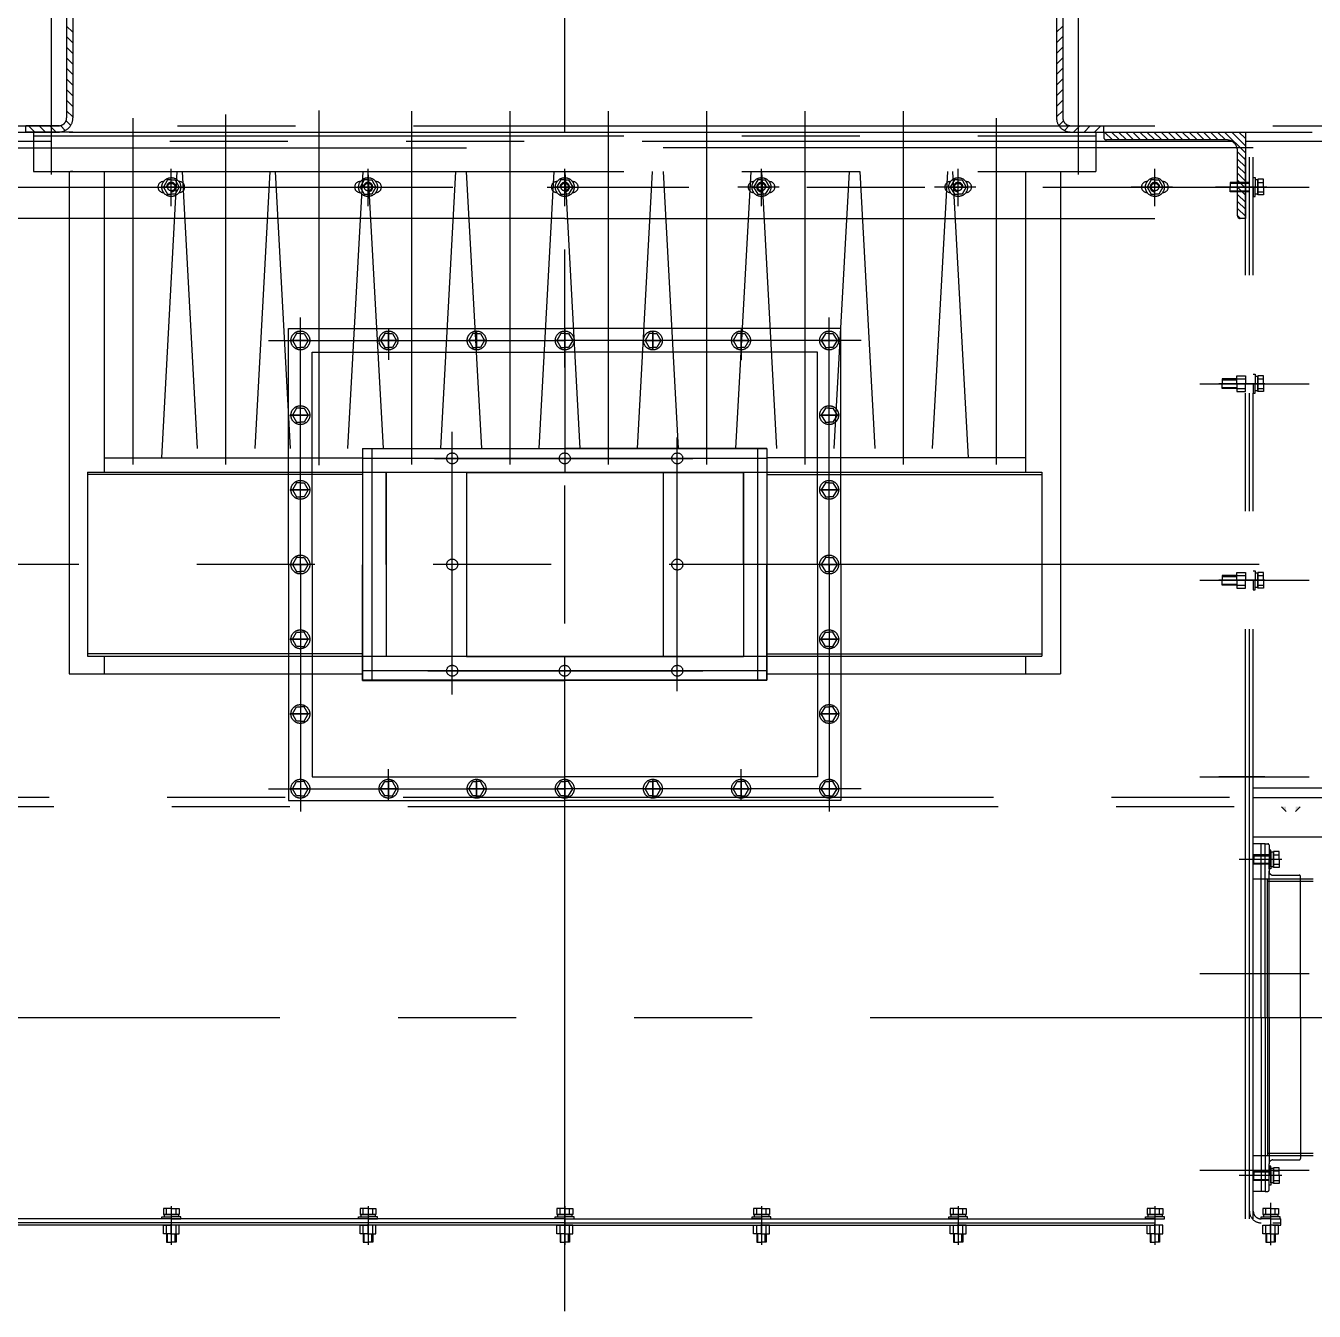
# Model space of a CAD drawing. Header units: millimetres. Extents: x 0 to 25200, y -693 to 17820.
# Drawn here: x 4016 to 5654, y 11892 to 13526 of the extents above; entities that cross this region are included whole.
import ezdxf

# ---------------------------------------------------------------- set-up
doc = ezdxf.new("R2010")
doc.units = ezdxf.units.MM
doc.header["$LTSCALE"] = 600
doc.linetypes.add('F', pattern=[0.75, 0.5, -0.25])
doc.linetypes.add('K', pattern=[2.5, 1.25, -0.25, 0.25, -0.25, 0.25, -0.25])
doc.layers.add('04', color=2, linetype='F')
doc.layers.add('07', color=6, linetype='K')

# ---------------------------------------------------------------- blocks, each defined once
blk = doc.blocks.new('HS223')
at = {"layer": '07', "linetype": 'K'}
h = blk.add_hatch(color=6, dxfattribs=at)
h.paths.add_polyline_path([(35826.2, 36398.5), (35832.2, 36398.5), (35826.2, 36392.5)])
h.paths.add_polyline_path([(35808.2, 36398.5), (35814.2, 36398.5), (35814.2, 36392.5)])
at = {"layer": '07', "color": 6, "linetype": 'K'}
for p, q in [((34897.4, 35757.1), (34897.4, 38812.5)), ((34244.9, 37488.2), (34244.9, 37202.3)), ((35549.9, 37488.2), (35549.9, 37202.3)), ((34264.4, 37438.5), (34264.4, 37274.5)), ((34272.4, 37438.5), (34272.4, 37274.5)), ((35522.4, 37438.5), (35522.4, 37274.5)), ((35530.4, 37438.5), (35530.4, 37274.5)), ((34264.4, 37391.3), (34272.4, 37383.3)), ((35530.4, 37391.3), (35522.4, 37383.3)), ((34264.4, 37377.9), (34272.4, 37369.9)), ((35530.4, 37377.9), (35522.4, 37369.9)), ((34264.4, 37364.4), (34272.4, 37356.4)), ((34264.4, 37350.9), (34272.4, 37342.9)), ((35530.4, 37364.4), (35522.4, 37356.4)), ((35530.4, 37350.9), (35522.4, 37342.9)), ((34264.4, 37337.5), (34272.4, 37329.5)), ((35530.4, 37337.5), (35522.4, 37329.5)), ((34264.4, 37324), (34272.4, 37316)), ((35530.4, 37324), (35522.4, 37316)), ((34264.4, 37310.5), (34272.4, 37302.5)), ((35530.4, 37310.5), (35522.4, 37302.5)), ((34264.4, 37297.1), (34272.4, 37289.1)), ((35530.4, 37297.1), (35522.4, 37289.1)), ((34263.7, 37270.8), (34269.7, 37264.9)), ((34264.4, 37283.6), (34272.4, 37275.6)), ((34348.9, 36833.6), (34348.9, 37274.2)), ((34466.9, 36833.6), (34466.9, 37278.6)), ((34584.9, 37283.7), (34584.9, 36833)), ((34703, 36833.6), (34703, 37283)), ((34828, 36833.6), (34828, 37283)), ((34953, 36833.6), (34953, 37283)), ((35078, 36833.6), (35078, 37283)), ((35203, 36833.6), (35203, 37283)), ((35328, 36833.6), (35328, 37283)), ((35446, 36833.6), (35446, 37274.2)), ((35530.4, 37283.6), (35522.4, 37275.6)), ((35531.2, 37270.8), (35525.2, 37264.9)), ((33205.4, 37264.5), (34897.4, 37264.5)), ((33205.4, 37256.5), (34797.4, 37256.5)), ((34254.4, 37264.5), (34212.4, 37264.5)), ((34212.4, 37256.5), (34212.4, 37264.5)), ((34254.4, 37256.5), (34212.4, 37256.5)), ((34216.1, 37264.5), (34224.1, 37256.5)), ((34272.4, 37256.5), (34222.4, 37256.5)), ((34222.4, 37256.5), (34222.4, 37206.5)), ((34222.4, 37251.5), (35572.4, 37251.5)), ((34229.6, 37264.5), (34237.6, 37256.5)), ((34243.1, 37264.5), (34251.1, 37256.5)), ((34256.4, 37264.7), (34262.6, 37258.5)), ((34267.4, 37256.5), (35527.4, 37256.5)), ((34797.4, 37256.5), (36000.4, 37256.5)), ((34897.4, 37264.5), (36000.4, 37264.5)), ((35522.4, 37256.5), (35572.4, 37256.5)), ((35538.5, 37264.7), (35532.3, 37258.5)), ((35540.4, 37264.5), (35582.4, 37264.5)), ((35540.4, 37256.5), (35582.4, 37256.5)), ((35551.8, 37264.5), (35543.8, 37256.5)), ((35565.3, 37264.5), (35557.3, 37256.5)), ((35578.8, 37264.5), (35570.8, 37256.5)), ((35572.4, 37256.5), (35572.4, 37206.5)), ((35582.4, 37256.5), (35582.4, 37264.5)), ((35582.4, 37256.5), (35582.4, 37249.8)), ((35582.4, 37256.5), (35762.4, 37256.5)), ((35593.3, 37246.5), (35583.3, 37256.5)), ((35602.3, 37246.5), (35592.3, 37256.5)), ((35611.3, 37246.5), (35601.3, 37256.5)), ((35620.3, 37246.5), (35610.3, 37256.5)), ((35629.3, 37246.5), (35619.3, 37256.5)), ((35638.2, 37246.5), (35628.2, 37256.5)), ((35647.2, 37246.5), (35637.2, 37256.5)), ((35656.2, 37246.5), (35646.2, 37256.5)), ((35665.2, 37246.5), (35655.2, 37256.5)), ((35674.2, 37246.5), (35664.2, 37256.5)), ((35683.1, 37246.5), (35673.1, 37256.5)), ((35692.1, 37246.5), (35682.1, 37256.5)), ((35701.1, 37246.5), (35691.1, 37256.5)), ((35710.1, 37246.5), (35700.1, 37256.5)), ((35719.1, 37246.5), (35709.1, 37256.5)), ((35728, 37246.5), (35718, 37256.5)), ((35737, 37246.5), (35727, 37256.5)), ((35762.4, 37230.1), (35736, 37256.5)), ((35762.4, 37239.1), (35745, 37256.5)), ((35762.4, 37248.1), (35754, 37256.5)), ((35762.4, 37256.5), (35762.4, 37146.5)), ((34022.4, 37236.5), (34897.4, 37236.5)), ((35745.7, 37244.5), (34060.2, 37244.5)), ((35772.4, 37236.5), (34897.4, 37236.5)), ((35738.4, 37246.5), (35585.8, 37246.5)), ((36000.4, 37244.5), (35762.4, 37244.5)), ((35762.4, 35874.5), (35762.4, 37236.5)), ((35767.4, 35874.5), (35767.4, 37236.5)), ((35772.4, 35874.5), (35772.4, 37236.5)), ((35752.4, 37149.8), (35752.4, 37232.5)), ((35762.4, 37221.1), (35752.4, 37231.1)), ((35762.4, 37212.1), (35752.4, 37222.1)), ((34222.4, 37206.5), (35572.4, 37206.5)), ((34267.4, 37206.5), (34267.4, 36567.5)), ((34269.1, 37206.5), (34900.8, 37206.5)), ((34269.1, 37206.5), (34900.8, 37206.5)), ((34272.4, 37206.5), (34269.1, 37206.5)), ((34312, 37206.5), (34312, 36824)), ((34404.6, 37206.5), (34384.8, 36842.4)), ((34397.4, 37162.1), (34397.4, 37209.5)), ((34397.4, 37162.1), (34397.4, 37209.5)), ((34397.4, 37172.8), (34397.4, 37206.2)), ((34411.2, 37206.5), (34430.4, 36854)), ((34522.6, 37206.5), (34503.4, 36854)), ((34529.2, 37206.5), (34548.4, 36854)), ((34640.7, 37206.5), (34621.4, 36854)), ((34647.3, 37206.5), (34666.5, 36854)), ((34647.3, 37206.5), (34666.5, 36854)), ((34647.4, 37162.1), (34647.4, 37209.5)), ((34647.4, 37162.1), (34647.4, 37209.5)), ((34647.4, 37172.8), (34647.4, 37206.2)), ((34758.7, 37206.5), (34739.5, 36854)), ((34772.3, 37206.5), (34791.5, 36854)), ((34772.3, 37206.5), (34791.5, 36854)), ((34883.7, 37206.5), (34864.5, 36854)), ((34897.3, 37206.5), (34916.5, 36854)), ((34897.3, 37206.5), (34916.5, 36854)), ((34897.4, 37162.1), (34897.4, 37209.5)), ((34897.4, 37162.1), (34897.4, 37209.5)), ((34897.4, 37172.8), (34897.4, 37206.2)), ((35008.7, 37206.5), (34989.5, 36854)), ((35022.3, 37206.5), (35041.5, 36854)), ((35022.3, 37206.5), (35041.5, 36854)), ((35133.7, 37206.5), (35114.5, 36854)), ((35147.3, 37206.5), (35166.5, 36854)), ((35147.3, 37206.5), (35166.5, 36854)), ((35147.4, 37162.1), (35147.4, 37209.5)), ((35147.4, 37162.1), (35147.4, 37209.5)), ((35147.4, 37172.8), (35147.4, 37206.2)), ((35258.7, 37206.5), (35239.5, 36854)), ((35272.3, 37206.5), (35291.5, 36854)), ((35272.3, 37206.5), (35291.5, 36854)), ((35383.7, 37206.5), (35364.5, 36854)), ((35390.3, 37206.5), (35410.1, 36842.4)), ((35397.4, 37162.1), (35397.4, 37209.5)), ((35397.4, 37162.1), (35397.4, 37209.5)), ((35397.4, 37172.8), (35397.4, 37206.2)), ((35482.9, 37206.5), (35482.9, 36824)), ((35527.4, 37206.5), (35527.4, 36567.5)), ((35647.4, 37162.1), (35647.4, 37209.5)), ((35647.4, 37172.8), (35647.4, 37206.2)), ((35762.4, 37203.2), (35752.4, 37213.2)), ((35762.4, 37194.2), (35752.4, 37204.2)), ((34005.1, 37186.5), (35798.3, 37186.5)), ((34005.1, 37186.5), (35798.3, 37186.5)), ((34375.1, 37186.5), (34427.6, 37186.5)), ((34409.3, 37186.5), (34386, 37186.5)), ((34392.6, 37195.5), (34387.4, 37186.5)), ((34387.4, 37193.5), (34387.7, 37193.5)), ((34387.4, 37186.5), (34392.6, 37177.5)), ((34397.4, 37195.5), (34392.6, 37195.5)), ((34397.4, 37175.7), (34397.4, 37196.9)), ((34397.4, 37195.5), (34402.3, 37195.5)), ((34402.3, 37195.5), (34407.5, 37186.5)), ((34407.5, 37186.5), (34402.3, 37177.5)), ((34407.2, 37193.5), (34407.4, 37193.5)), ((34625.1, 37186.5), (34677.6, 37186.5)), ((34659.3, 37186.5), (34636, 37186.5)), ((34642.6, 37195.5), (34637.4, 37186.5)), ((34637.4, 37193.5), (34637.7, 37193.5)), ((34637.4, 37186.5), (34642.6, 37177.5)), ((34647.4, 37195.5), (34642.6, 37195.5)), ((34647.4, 37175.7), (34647.4, 37196.9)), ((34647.4, 37195.5), (34652.3, 37195.5)), ((34652.3, 37195.5), (34657.5, 37186.5)), ((34657.5, 37186.5), (34652.3, 37177.5)), ((34657.2, 37193.5), (34657.4, 37193.5)), ((34875.1, 37186.5), (34927.6, 37186.5)), ((34909.3, 37186.5), (34886, 37186.5)), ((34892.6, 37195.5), (34887.4, 37186.5)), ((34887.4, 37193.5), (34887.7, 37193.5)), ((34887.4, 37186.5), (34892.6, 37177.5)), ((34897.4, 37195.5), (34892.6, 37195.5)), ((34897.4, 37175.7), (34897.4, 37196.9)), ((34897.4, 37195.5), (34902.3, 37195.5)), ((34902.3, 37195.5), (34907.5, 37186.5)), ((34907.5, 37186.5), (34902.3, 37177.5)), ((34907.2, 37193.5), (34907.4, 37193.5)), ((35169.8, 37186.5), (35117.3, 37186.5)), ((35135.6, 37186.5), (35158.9, 37186.5)), ((35142.6, 37195.5), (35137.4, 37186.5)), ((35137.7, 37193.5), (35137.4, 37193.5)), ((35137.4, 37186.5), (35142.6, 37177.5)), ((35147.4, 37195.5), (35142.6, 37195.5)), ((35147.4, 37175.7), (35147.4, 37196.9)), ((35147.4, 37195.5), (35152.3, 37195.5)), ((35152.3, 37195.5), (35157.5, 37186.5)), ((35157.5, 37186.5), (35152.3, 37177.5)), ((35157.4, 37193.5), (35157.2, 37193.5)), ((35419.8, 37186.5), (35367.3, 37186.5)), ((35385.6, 37186.5), (35408.9, 37186.5)), ((35392.6, 37195.5), (35387.4, 37186.5)), ((35387.7, 37193.5), (35387.4, 37193.5)), ((35387.4, 37186.5), (35392.6, 37177.5)), ((35397.4, 37195.5), (35392.6, 37195.5)), ((35397.4, 37175.7), (35397.4, 37196.9)), ((35397.4, 37195.5), (35402.3, 37195.5)), ((35402.3, 37195.5), (35407.5, 37186.5)), ((35407.5, 37186.5), (35402.3, 37177.5)), ((35407.4, 37193.5), (35407.2, 37193.5)), ((35669.8, 37186.5), (35617.3, 37186.5)), ((35635.6, 37186.5), (35658.9, 37186.5)), ((35642.6, 37195.5), (35637.4, 37186.5)), ((35637.7, 37193.5), (35637.4, 37193.5)), ((35637.4, 37186.5), (35642.6, 37177.5)), ((35647.4, 37195.5), (35642.6, 37195.5)), ((35647.4, 37175.7), (35647.4, 37196.9)), ((35647.4, 37195.5), (35652.3, 37195.5)), ((35652.3, 37195.5), (35657.5, 37186.5)), ((35657.5, 37186.5), (35652.3, 37177.5)), ((35657.4, 37193.5), (35657.2, 37193.5)), ((35704.3, 37186.5), (35843.6, 37186.5)), ((35789.8, 37186.5), (35724.5, 37186.5)), ((35789.8, 37186.5), (35724.5, 37186.5)), ((35788.6, 37186.5), (35739.5, 37186.5)), ((35767.4, 37192.5), (35743, 37192.5)), ((35743, 37192.5), (35743, 37186.5)), ((35743, 37191.3), (35767.4, 37191.3)), ((35743, 37180.5), (35743, 37186.5)), ((35762.4, 37185.2), (35752.4, 37195.2)), ((35762.4, 37176.2), (35752.4, 37186.2)), ((35772.4, 37198.5), (35774.9, 37198.5)), ((35772.4, 37186.5), (35772.4, 37198.5)), ((35772.4, 37186.5), (35772.4, 37174.5)), ((35774.9, 37198.5), (35774.9, 37186.5)), ((35774.9, 37195.7), (35774.9, 37186.5)), ((35778, 37195.7), (35774.9, 37195.7)), ((35774.9, 37174.5), (35774.9, 37186.5)), ((35774.9, 37177.3), (35774.9, 37186.5)), ((35778, 37196.6), (35778, 37186.5)), ((35785.5, 37196.6), (35778, 37196.6)), ((35778, 37186.5), (35778, 37195.7)), ((35778, 37192.5), (35785.5, 37192.5)), ((35778, 37186.5), (35778, 37177.3)), ((35778, 37176.5), (35778, 37186.5)), ((35785.5, 37186.5), (35785.5, 37196.6)), ((35785.5, 37186.5), (35785.5, 37176.5)), ((34387.4, 37179.5), (34387.7, 37179.5)), ((34392.6, 37177.5), (34397.4, 37177.5)), ((34402.3, 37177.5), (34397.4, 37177.5)), ((34407.2, 37179.5), (34407.4, 37179.5)), ((34637.4, 37179.5), (34637.7, 37179.5)), ((34642.6, 37177.5), (34647.4, 37177.5)), ((34652.3, 37177.5), (34647.4, 37177.5)), ((34657.2, 37179.5), (34657.4, 37179.5)), ((34887.4, 37179.5), (34887.7, 37179.5)), ((34892.6, 37177.5), (34897.4, 37177.5)), ((34902.3, 37177.5), (34897.4, 37177.5)), ((34907.2, 37179.5), (34907.4, 37179.5)), ((35137.7, 37179.5), (35137.4, 37179.5)), ((35142.6, 37177.5), (35147.4, 37177.5)), ((35152.3, 37177.5), (35147.4, 37177.5)), ((35157.4, 37179.5), (35157.2, 37179.5)), ((35387.7, 37179.5), (35387.4, 37179.5)), ((35392.6, 37177.5), (35397.4, 37177.5)), ((35402.3, 37177.5), (35397.4, 37177.5)), ((35407.4, 37179.5), (35407.2, 37179.5)), ((35637.7, 37179.5), (35637.4, 37179.5)), ((35642.6, 37177.5), (35647.4, 37177.5)), ((35652.3, 37177.5), (35647.4, 37177.5)), ((35657.4, 37179.5), (35657.2, 37179.5)), ((35743, 37181.7), (35767.4, 37181.7)), ((35767.4, 37180.5), (35743, 37180.5)), ((35762.4, 37167.2), (35752.4, 37177.2)), ((35772.4, 37174.5), (35774.9, 37174.5)), ((35778, 37177.3), (35774.9, 37177.3)), ((35778, 37180.5), (35785.5, 37180.5)), ((35785.5, 37176.5), (35778, 37176.5)), ((35762.4, 37158.3), (35752.4, 37168.3)), ((35762.4, 37149.3), (35752.4, 37159.3)), ((34897.4, 37146.5), (34035.8, 37146.5)), ((34897.4, 37146.5), (35759.1, 37146.5)), ((34897.4, 37146.5), (35759.1, 37146.5)), ((35756.2, 37146.5), (35752.4, 37150.3)), ((35762.4, 37146.5), (35755.7, 37146.5)), ((34546.4, 36706.5), (34546.4, 37006.5)), ((34546.4, 37006.5), (34897.4, 37006.5)), ((34561.4, 36706.5), (34561.4, 37020.6)), ((34897.4, 37006.5), (34897.4, 36823.5)), ((35248.4, 37006.5), (34897.4, 37006.5)), ((34897.4, 37006.5), (34897.4, 36823.5)), ((35233.4, 36706.5), (35233.4, 37020.6)), ((35248.4, 36706.5), (35248.4, 37006.5)), ((34520.8, 36991.5), (34897.4, 36991.5)), ((34573.3, 36991.5), (34550, 36991.5)), ((34556.6, 37000.5), (34551.4, 36991.5)), ((34551.4, 36991.5), (34556.6, 36982.5)), ((34561.4, 37000.5), (34556.6, 37000.5)), ((34561.4, 36980.7), (34561.4, 37001.9)), ((34561.4, 37000.5), (34566.3, 37000.5)), ((34566.3, 37000.5), (34571.5, 36991.5)), ((34571.5, 36991.5), (34566.3, 36982.5)), ((34685.3, 36991.5), (34662, 36991.5)), ((34668.6, 37000.5), (34663.4, 36991.5)), ((34663.4, 36991.5), (34668.6, 36982.5)), ((34673.4, 37000.5), (34668.6, 37000.5)), ((34673.4, 37005.7), (34673.4, 36966.9)), ((34673.4, 36980.7), (34673.4, 37001.9)), ((34673.4, 37000.5), (34678.3, 37000.5)), ((34678.3, 37000.5), (34683.5, 36991.5)), ((34683.5, 36991.5), (34678.3, 36982.5)), ((34797.3, 36991.5), (34774, 36991.5)), ((34780.6, 37000.5), (34775.4, 36991.5)), ((34775.4, 36991.5), (34780.6, 36982.5)), ((34785.4, 37000.5), (34780.6, 37000.5)), ((34785.4, 37002.8), (34785.4, 36981.1)), ((34785.4, 36980.7), (34785.4, 37001.9)), ((34785.4, 37000.5), (34790.3, 37000.5)), ((34790.3, 37000.5), (34795.5, 36991.5)), ((34795.5, 36991.5), (34790.3, 36982.5)), ((34909.3, 36991.5), (34886, 36991.5)), ((34892.6, 37000.5), (34887.4, 36991.5)), ((34887.4, 36991.5), (34892.6, 36982.5)), ((34897.4, 37000.5), (34892.6, 37000.5)), ((34897.4, 36980.7), (34897.4, 37001.9)), ((34897.4, 37000.5), (34902.3, 37000.5)), ((35274.1, 36991.5), (34897.4, 36991.5)), ((34902.3, 37000.5), (34907.5, 36991.5)), ((34907.5, 36991.5), (34902.3, 36982.5)), ((34997.6, 36991.5), (35020.9, 36991.5)), ((35004.6, 37000.5), (34999.4, 36991.5)), ((34999.4, 36991.5), (35004.6, 36982.5)), ((35009.4, 37000.5), (35004.6, 37000.5)), ((35009.4, 37002.8), (35009.4, 36981.1)), ((35009.4, 36980.7), (35009.4, 37001.9)), ((35009.4, 37000.5), (35014.3, 37000.5)), ((35014.3, 37000.5), (35019.5, 36991.5)), ((35019.5, 36991.5), (35014.3, 36982.5)), ((35109.6, 36991.5), (35132.9, 36991.5)), ((35116.6, 37000.5), (35111.4, 36991.5)), ((35111.4, 36991.5), (35116.6, 36982.5)), ((35121.4, 37000.5), (35116.6, 37000.5)), ((35121.4, 37005.7), (35121.4, 36966.9)), ((35121.4, 36980.7), (35121.4, 37001.9)), ((35121.4, 37000.5), (35126.3, 37000.5)), ((35126.3, 37000.5), (35131.5, 36991.5)), ((35131.5, 36991.5), (35126.3, 36982.5)), ((35221.6, 36991.5), (35244.9, 36991.5)), ((35228.6, 37000.5), (35223.4, 36991.5)), ((35223.4, 36991.5), (35228.6, 36982.5)), ((35233.4, 37000.5), (35228.6, 37000.5)), ((35233.4, 36980.7), (35233.4, 37001.9)), ((35233.4, 37000.5), (35238.3, 37000.5)), ((35238.3, 37000.5), (35243.5, 36991.5)), ((35243.5, 36991.5), (35238.3, 36982.5)), ((34556.6, 36982.5), (34561.4, 36982.5)), ((34566.3, 36982.5), (34561.4, 36982.5)), ((34576.4, 36706.5), (34576.4, 36976.5)), ((34576.4, 36976.5), (34897.4, 36976.5)), ((34668.6, 36982.5), (34673.4, 36982.5)), ((34678.3, 36982.5), (34673.4, 36982.5)), ((34780.6, 36982.5), (34785.4, 36982.5)), ((34790.3, 36982.5), (34785.4, 36982.5)), ((34892.6, 36982.5), (34897.4, 36982.5)), ((34902.3, 36982.5), (34897.4, 36982.5)), ((35218.4, 36976.5), (34897.4, 36976.5)), ((35004.6, 36982.5), (35009.4, 36982.5)), ((35014.3, 36982.5), (35009.4, 36982.5)), ((35116.6, 36982.5), (35121.4, 36982.5)), ((35126.3, 36982.5), (35121.4, 36982.5)), ((35218.4, 36706.5), (35218.4, 36976.5)), ((35228.6, 36982.5), (35233.4, 36982.5)), ((35238.3, 36982.5), (35233.4, 36982.5)), ((35751.6, 36942.5), (35733, 36942.5)), ((35733, 36942.5), (35733, 36936.5)), ((35733, 36941.3), (35751.6, 36941.3)), ((35751.6, 36936.5), (35751.6, 36946.6)), ((35751.6, 36946.6), (35762.4, 36946.6)), ((35751.6, 36942.5), (35762.4, 36942.5)), ((35762.4, 36946.6), (35762.4, 36936.5)), ((35772.4, 36948.5), (35774.9, 36948.5)), ((35774.9, 36948.5), (35774.9, 36936.5)), ((35774.9, 36945.7), (35774.9, 36936.5)), ((35778, 36945.7), (35774.9, 36945.7)), ((35778, 36946.6), (35778, 36936.5)), ((35785.5, 36946.6), (35778, 36946.6)), ((35778, 36936.5), (35778, 36945.7)), ((35778, 36942.5), (35785.5, 36942.5)), ((35785.5, 36936.5), (35785.5, 36946.6)), ((35704.3, 36936.5), (35843.6, 36936.5)), ((35787, 36936.5), (35728.5, 36936.5)), ((35733, 36930.5), (35733, 36936.5)), ((35733, 36931.7), (35751.6, 36931.7)), ((35751.6, 36930.5), (35733, 36930.5)), ((35750.6, 36936.5), (35763.5, 36936.5)), ((35751.6, 36936.5), (35751.6, 36926.5)), ((35751.6, 36930.5), (35762.4, 36930.5)), ((35751.6, 36926.5), (35762.4, 36926.5)), ((35762.4, 36926.5), (35762.4, 36936.5)), ((35772.4, 36936.5), (35772.4, 36924.5)), ((35772.4, 36924.5), (35774.9, 36924.5)), ((35774.9, 36924.5), (35774.9, 36936.5)), ((35774.9, 36927.3), (35774.9, 36936.5)), ((35778, 36927.3), (35774.9, 36927.3)), ((35778, 36936.5), (35778, 36927.3)), ((35778, 36926.5), (35778, 36936.5)), ((35778, 36930.5), (35785.5, 36930.5)), ((35785.5, 36926.5), (35778, 36926.5)), ((35785.5, 36936.5), (35785.5, 36926.5)), ((34548.2, 36896.5), (34571.9, 36896.5)), ((34573.3, 36896.5), (34550, 36896.5)), ((34556.6, 36905.5), (34551.4, 36896.5)), ((34551.4, 36896.5), (34556.6, 36887.5)), ((34561.4, 36905.5), (34556.6, 36905.5)), ((34561.4, 36885.7), (34561.4, 36906.9)), ((34561.4, 36905.5), (34566.3, 36905.5)), ((34566.3, 36905.5), (34571.5, 36896.5)), ((34571.5, 36896.5), (34566.3, 36887.5)), ((35221.6, 36896.5), (35244.9, 36896.5)), ((35246.7, 36896.5), (35223, 36896.5)), ((35228.6, 36905.5), (35223.4, 36896.5)), ((35223.4, 36896.5), (35228.6, 36887.5)), ((35233.4, 36905.5), (35228.6, 36905.5)), ((35233.4, 36885.7), (35233.4, 36906.9)), ((35233.4, 36905.5), (35238.3, 36905.5)), ((35238.3, 36905.5), (35243.5, 36896.5)), ((35243.5, 36896.5), (35238.3, 36887.5)), ((34556.6, 36887.5), (34561.4, 36887.5)), ((34566.3, 36887.5), (34561.4, 36887.5)), ((34754.4, 36541.1), (34754.4, 36875.1)), ((35228.6, 36887.5), (35233.4, 36887.5)), ((35238.3, 36887.5), (35233.4, 36887.5)), ((35040.4, 36545.6), (35040.4, 36867.9)), ((34312, 36842.4), (34640.4, 36842.4)), ((34640.4, 36854), (34897.4, 36854)), ((34640.4, 36854), (34640.4, 36707)), ((35154.4, 36854), (34897.4, 36854)), ((35154.4, 36854), (35154.4, 36707)), ((35482.9, 36842.4), (35154.4, 36842.4)), ((34732, 36841.5), (35060.3, 36841.5)), ((34290.9, 36824), (34290.9, 36590)), ((34556.6, 36810.5), (34551.4, 36801.5)), ((34561.4, 36810.5), (34556.6, 36810.5)), ((34561.4, 36790.7), (34561.4, 36811.9)), ((34561.4, 36810.5), (34566.3, 36810.5)), ((34566.3, 36810.5), (34571.5, 36801.5)), ((34897.4, 36823.5), (34670.4, 36823.5)), ((34670.4, 36706.5), (34670.4, 36823.5)), ((34772.4, 36823.5), (35022.4, 36823.5)), ((34772.4, 36823.5), (35022.4, 36823.5)), ((34772.4, 36823.5), (34772.4, 36589.5)), ((34897.4, 36823.5), (35124.4, 36823.5)), ((35022.4, 36823.5), (35022.4, 36589.5)), ((35124.4, 36706.5), (35124.4, 36823.5)), ((35228.6, 36810.5), (35223.4, 36801.5)), ((35233.4, 36810.5), (35228.6, 36810.5)), ((35233.4, 36790.7), (35233.4, 36811.9)), ((35233.4, 36810.5), (35238.3, 36810.5)), ((35238.3, 36810.5), (35243.5, 36801.5)), ((35503.9, 36824), (35503.9, 36611.4)), ((35503.9, 36824), (35503.9, 36590)), ((34548.2, 36801.5), (34571.9, 36801.5)), ((34573.3, 36801.5), (34550, 36801.5)), ((34551.4, 36801.5), (34556.6, 36792.5)), ((34571.5, 36801.5), (34566.3, 36792.5)), ((35221.6, 36801.5), (35244.9, 36801.5)), ((35246.7, 36801.5), (35223, 36801.5)), ((35223.4, 36801.5), (35228.6, 36792.5)), ((35243.5, 36801.5), (35238.3, 36792.5)), ((34556.6, 36792.5), (34561.4, 36792.5)), ((34566.3, 36792.5), (34561.4, 36792.5)), ((35228.6, 36792.5), (35233.4, 36792.5)), ((35238.3, 36792.5), (35233.4, 36792.5)), ((34556.6, 36715.5), (34551.4, 36706.5)), ((34561.4, 36715.5), (34556.6, 36715.5)), ((34561.4, 36695.7), (34561.4, 36716.9)), ((34561.4, 36715.5), (34566.3, 36715.5)), ((34566.3, 36715.5), (34571.5, 36706.5)), ((35228.6, 36715.5), (35223.4, 36706.5)), ((35233.4, 36715.5), (35228.6, 36715.5)), ((35233.4, 36695.7), (35233.4, 36716.9)), ((35233.4, 36715.5), (35238.3, 36715.5)), ((35238.3, 36715.5), (35243.5, 36706.5)), ((35780, 36706.5), (33362.1, 36706.5)), ((34546.4, 36706.5), (34546.4, 36406.5)), ((34548.2, 36706.5), (34571.9, 36706.5)), ((34573.3, 36706.5), (34550, 36706.5)), ((34551.4, 36706.5), (34556.6, 36697.5)), ((34556.6, 36697.5), (34561.4, 36697.5)), ((34561.4, 36706.5), (34561.4, 36392.4)), ((34566.3, 36697.5), (34561.4, 36697.5)), ((34571.5, 36706.5), (34566.3, 36697.5)), ((34576.4, 36706.5), (34576.4, 36436.5)), ((34640.4, 36559.1), (34640.4, 36706.1)), ((34670.4, 36706.5), (34670.4, 36589.5)), ((34897.4, 36631.5), (34897.4, 36706.5)), ((35124.4, 36706.5), (35124.4, 36589.5)), ((35154.4, 36559.1), (35154.4, 36706.1)), ((35218.4, 36706.5), (35218.4, 36436.5)), ((35221.6, 36706.5), (35244.9, 36706.5)), ((35246.7, 36706.5), (35223, 36706.5)), ((35223.4, 36706.5), (35228.6, 36697.5)), ((35228.6, 36697.5), (35233.4, 36697.5)), ((35233.4, 36706.5), (35233.4, 36392.4)), ((35238.3, 36697.5), (35233.4, 36697.5)), ((35243.5, 36706.5), (35238.3, 36697.5)), ((35248.4, 36706.5), (35248.4, 36406.5)), ((35751.6, 36686.5), (35751.6, 36696.6)), ((35751.6, 36696.6), (35762.4, 36696.6)), ((35762.4, 36696.6), (35762.4, 36686.5)), ((35772.4, 36698.5), (35774.9, 36698.5)), ((35774.9, 36698.5), (35774.9, 36686.5)), ((35774.9, 36695.7), (35774.9, 36686.5)), ((35778, 36695.7), (35774.9, 36695.7)), ((35778, 36696.6), (35778, 36686.5)), ((35785.5, 36696.6), (35778, 36696.6)), ((35778, 36686.5), (35778, 36695.7)), ((35785.5, 36686.5), (35785.5, 36696.6)), ((35704.3, 36686.5), (35843.6, 36686.5)), ((35787, 36686.5), (35728.5, 36686.5)), ((35751.6, 36692.5), (35733, 36692.5)), ((35733, 36692.5), (35733, 36686.5)), ((35733, 36691.3), (35751.6, 36691.3)), ((35733, 36680.5), (35733, 36686.5)), ((35733, 36681.7), (35751.6, 36681.7)), ((35751.6, 36680.5), (35733, 36680.5)), ((35750.6, 36686.5), (35763.5, 36686.5)), ((35751.6, 36692.5), (35762.4, 36692.5)), ((35751.6, 36686.5), (35751.6, 36676.5)), ((35751.6, 36680.5), (35762.4, 36680.5)), ((35762.4, 36676.5), (35762.4, 36686.5)), ((35772.4, 36686.5), (35772.4, 36674.5)), ((35774.9, 36674.5), (35774.9, 36686.5)), ((35774.9, 36677.3), (35774.9, 36686.5)), ((35778, 36692.5), (35785.5, 36692.5)), ((35778, 36686.5), (35778, 36677.3)), ((35778, 36676.5), (35778, 36686.5)), ((35778, 36680.5), (35785.5, 36680.5)), ((35785.5, 36686.5), (35785.5, 36676.5)), ((35751.6, 36676.5), (35762.4, 36676.5)), ((35772.4, 36674.5), (35774.9, 36674.5)), ((35778, 36677.3), (35774.9, 36677.3)), ((35785.5, 36676.5), (35778, 36676.5)), ((34551.4, 36611.5), (34556.6, 36620.5)), ((34556.6, 36620.5), (34561.4, 36620.5)), ((34561.4, 36622.4), (34561.4, 36601.2)), ((34566.3, 36620.5), (34561.4, 36620.5)), ((34571.5, 36611.5), (34566.3, 36620.5)), ((35223.4, 36611.5), (35228.6, 36620.5)), ((35228.6, 36620.5), (35233.4, 36620.5)), ((35233.4, 36622.4), (35233.4, 36601.2)), ((35238.3, 36620.5), (35233.4, 36620.5)), ((35243.5, 36611.5), (35238.3, 36620.5)), ((34548.2, 36611.5), (34571.9, 36611.5)), ((34573.3, 36611.5), (34550, 36611.5)), ((34556.6, 36602.5), (34551.4, 36611.5)), ((34561.4, 36602.5), (34556.6, 36602.5)), ((34561.4, 36602.5), (34566.3, 36602.5)), ((34566.3, 36602.5), (34571.5, 36611.5)), ((35221.6, 36611.5), (35244.9, 36611.5)), ((35246.7, 36611.5), (35223, 36611.5)), ((35228.6, 36602.5), (35223.4, 36611.5)), ((35233.4, 36602.5), (35228.6, 36602.5)), ((35233.4, 36602.5), (35238.3, 36602.5)), ((35238.3, 36602.5), (35243.5, 36611.5)), ((34312, 36590), (34312, 36567.5)), ((34897.4, 36589.5), (34670.4, 36589.5)), ((34772.4, 36589.5), (35022.4, 36589.5)), ((34897.4, 36406.5), (34897.4, 36589.5)), ((34897.4, 36589.5), (35124.4, 36589.5)), ((34897.4, 36406.5), (34897.4, 36589.5)), ((35482.9, 36590), (35482.9, 36567.5)), ((34267.4, 36567.5), (34640.4, 36567.5)), ((34723.4, 36571.5), (35072.7, 36571.5)), ((35154.4, 36567.5), (35527.4, 36567.5)), ((34640.4, 36559.1), (34897.4, 36559.1)), ((35154.4, 36559.1), (34897.4, 36559.1)), ((34548.2, 36516.5), (34571.9, 36516.5)), ((34573.3, 36516.5), (34550, 36516.5)), ((34551.4, 36516.5), (34556.6, 36525.5)), ((34556.6, 36507.5), (34551.4, 36516.5)), ((34556.6, 36525.5), (34561.4, 36525.5)), ((34561.4, 36527.4), (34561.4, 36506.2)), ((34566.3, 36525.5), (34561.4, 36525.5)), ((34571.5, 36516.5), (34566.3, 36525.5)), ((34566.3, 36507.5), (34571.5, 36516.5)), ((35221.6, 36516.5), (35244.9, 36516.5)), ((35246.7, 36516.5), (35223, 36516.5)), ((35223.4, 36516.5), (35228.6, 36525.5)), ((35228.6, 36507.5), (35223.4, 36516.5)), ((35228.6, 36525.5), (35233.4, 36525.5)), ((35233.4, 36527.4), (35233.4, 36506.2)), ((35238.3, 36525.5), (35233.4, 36525.5)), ((35243.5, 36516.5), (35238.3, 36525.5)), ((35238.3, 36507.5), (35243.5, 36516.5)), ((34561.4, 36507.5), (34556.6, 36507.5)), ((34561.4, 36507.5), (34566.3, 36507.5)), ((35233.4, 36507.5), (35228.6, 36507.5)), ((35233.4, 36507.5), (35238.3, 36507.5)), ((34576.4, 36436.5), (34897.4, 36436.5)), ((34673.4, 36407.4), (34673.4, 36446.2)), ((35218.4, 36436.5), (34897.4, 36436.5)), ((35121.4, 36407.4), (35121.4, 36446.2)), ((35704.3, 36436.5), (35843.6, 36436.5)), ((35787, 36436.5), (35728.5, 36436.5)), ((34520.8, 36421.5), (34897.4, 36421.5)), ((34573.3, 36421.5), (34550, 36421.5)), ((34551.4, 36421.5), (34556.6, 36430.5)), ((34556.6, 36412.5), (34551.4, 36421.5)), ((34556.6, 36430.5), (34561.4, 36430.5)), ((34561.4, 36432.4), (34561.4, 36411.2)), ((34566.3, 36430.5), (34561.4, 36430.5)), ((34571.5, 36421.5), (34566.3, 36430.5)), ((34566.3, 36412.5), (34571.5, 36421.5)), ((34685.3, 36421.5), (34662, 36421.5)), ((34663.4, 36421.5), (34668.6, 36430.5)), ((34668.6, 36412.5), (34663.4, 36421.5)), ((34668.6, 36430.5), (34673.4, 36430.5)), ((34673.4, 36432.4), (34673.4, 36411.2)), ((34678.3, 36430.5), (34673.4, 36430.5)), ((34683.5, 36421.5), (34678.3, 36430.5)), ((34678.3, 36412.5), (34683.5, 36421.5)), ((34797.3, 36421.5), (34774, 36421.5)), ((34775.4, 36421.5), (34780.6, 36430.5)), ((34780.6, 36412.5), (34775.4, 36421.5)), ((34780.6, 36430.5), (34785.4, 36430.5)), ((34785.4, 36432.4), (34785.4, 36411.2)), ((34785.4, 36410.3), (34785.4, 36432)), ((34790.3, 36430.5), (34785.4, 36430.5)), ((34795.5, 36421.5), (34790.3, 36430.5)), ((34790.3, 36412.5), (34795.5, 36421.5)), ((34909.3, 36421.5), (34886, 36421.5)), ((34887.4, 36421.5), (34892.6, 36430.5)), ((34892.6, 36412.5), (34887.4, 36421.5)), ((34892.6, 36430.5), (34897.4, 36430.5)), ((34897.4, 36432.4), (34897.4, 36411.2)), ((34902.3, 36430.5), (34897.4, 36430.5)), ((35274.1, 36421.5), (34897.4, 36421.5)), ((34907.5, 36421.5), (34902.3, 36430.5)), ((34902.3, 36412.5), (34907.5, 36421.5)), ((34997.6, 36421.5), (35020.9, 36421.5)), ((34999.4, 36421.5), (35004.6, 36430.5)), ((35004.6, 36412.5), (34999.4, 36421.5)), ((35004.6, 36430.5), (35009.4, 36430.5)), ((35009.4, 36432.4), (35009.4, 36411.2)), ((35009.4, 36410.3), (35009.4, 36432)), ((35014.3, 36430.5), (35009.4, 36430.5)), ((35019.5, 36421.5), (35014.3, 36430.5)), ((35014.3, 36412.5), (35019.5, 36421.5)), ((35109.6, 36421.5), (35132.9, 36421.5)), ((35111.4, 36421.5), (35116.6, 36430.5)), ((35116.6, 36412.5), (35111.4, 36421.5)), ((35116.6, 36430.5), (35121.4, 36430.5)), ((35121.4, 36432.4), (35121.4, 36411.2)), ((35126.3, 36430.5), (35121.4, 36430.5)), ((35131.5, 36421.5), (35126.3, 36430.5)), ((35126.3, 36412.5), (35131.5, 36421.5)), ((35221.6, 36421.5), (35244.9, 36421.5)), ((35223.4, 36421.5), (35228.6, 36430.5)), ((35228.6, 36412.5), (35223.4, 36421.5)), ((35228.6, 36430.5), (35233.4, 36430.5)), ((35233.4, 36432.4), (35233.4, 36411.2)), ((35238.3, 36430.5), (35233.4, 36430.5)), ((35243.5, 36421.5), (35238.3, 36430.5)), ((35238.3, 36412.5), (35243.5, 36421.5)), ((35772.4, 36422.5), (36008.4, 36422.5)), ((36942.2, 36410.5), (33208.4, 36410.5)), ((34546.4, 36406.5), (34897.4, 36406.5)), ((34561.4, 36412.5), (34556.6, 36412.5)), ((34561.4, 36412.5), (34566.3, 36412.5)), ((34673.4, 36412.5), (34668.6, 36412.5)), ((34673.4, 36412.5), (34678.3, 36412.5)), ((34785.4, 36412.5), (34780.6, 36412.5)), ((34785.4, 36412.5), (34790.3, 36412.5)), ((34897.4, 36412.5), (34892.6, 36412.5)), ((34897.4, 36412.5), (34902.3, 36412.5)), ((35248.4, 36406.5), (34897.4, 36406.5)), ((35009.4, 36412.5), (35004.6, 36412.5)), ((35009.4, 36412.5), (35014.3, 36412.5)), ((35121.4, 36412.5), (35116.6, 36412.5)), ((35121.4, 36412.5), (35126.3, 36412.5)), ((35233.4, 36412.5), (35228.6, 36412.5)), ((35233.4, 36412.5), (35238.3, 36412.5)), ((35772.4, 36410.5), (36008.4, 36410.5)), ((36948.2, 36398.5), (33208.4, 36398.5)), ((35808.2, 36398.5), (35814.2, 36392.5)), ((35826.2, 36392.5), (35832.2, 36398.5)), ((35772.4, 36360.5), (36158.4, 36360.5)), ((35782.4, 36351.5), (35772.4, 36351.5)), ((35782.4, 36130.5), (35782.4, 36351.5)), ((35787.4, 36351.5), (35782.4, 36351.5)), ((35787.4, 36306.5), (35787.4, 36351.5)), ((35787.4, 36351.5), (35790.9, 36351.5)), ((35792.4, 36337.5), (35773, 36337.5)), ((35773, 36337.5), (35773, 36331.5)), ((35773, 36336.3), (35792.4, 36336.3)), ((35792.4, 36350), (35792.4, 36316.5)), ((35792.4, 36343.5), (35792.4, 36331.5)), ((35794.9, 36343.5), (35792.4, 36343.5)), ((35794.9, 36331.5), (35794.9, 36343.5)), ((35794.9, 36340.7), (35794.9, 36331.5)), ((35798, 36340.7), (35794.9, 36340.7)), ((35798, 36341.6), (35798, 36331.5)), ((35805.5, 36341.6), (35798, 36341.6)), ((35798, 36331.5), (35798, 36340.7)), ((35798, 36337.5), (35805.5, 36337.5)), ((35805.5, 36331.5), (35805.5, 36341.6)), ((35800.4, 36331.5), (35754.4, 36331.5)), ((35808.6, 36331.5), (35769.5, 36331.5)), ((35773, 36325.5), (35773, 36331.5)), ((35773, 36326.7), (35792.4, 36326.7)), ((35792.4, 36325.5), (35773, 36325.5)), ((35792.4, 36319.5), (35792.4, 36331.5)), ((35794.9, 36319.5), (35792.4, 36319.5)), ((35794.9, 36322.3), (35794.9, 36331.5)), ((35794.9, 36331.5), (35794.9, 36319.5)), ((35798, 36322.3), (35794.9, 36322.3)), ((35798, 36321.5), (35798, 36331.5)), ((35798, 36331.5), (35798, 36322.3)), ((35798, 36325.5), (35805.5, 36325.5)), ((35805.5, 36321.5), (35798, 36321.5)), ((35805.5, 36331.5), (35805.5, 36321.5)), ((35832.4, 36306.5), (35772.4, 36306.5)), ((35787.4, 36130.5), (35787.4, 36306.5)), ((35790.4, 36130.5), (35790.4, 36306.5)), ((35832.4, 36303.5), (35790.4, 36303.5)), ((35792.4, 36130.5), (35792.4, 36316.5)), ((35797.4, 36311.5), (35809.4, 36311.5)), ((35809.4, 36311.5), (35830.8, 36311.5)), ((35832.4, 36306.5), (35832.4, 36309.9)), ((35832.4, 36306.5), (35832.4, 36309.9)), ((36748.4, 36306.5), (35832.4, 36306.5)), ((35832.4, 36130.5), (35832.4, 36306.5)), ((35832.4, 36130.5), (35832.4, 36306.5)), ((36748.4, 36303.5), (35832.4, 36303.5)), ((35704.3, 36186.5), (35843.6, 36186.5)), ((33785.5, 36130.5), (37857.9, 36130.5)), ((35782.4, 36130.5), (35782.4, 35909.5)), ((35787.4, 36130.5), (35787.4, 35954.5)), ((35790.4, 36130.5), (35790.4, 35954.5)), ((35792.4, 36130.5), (35792.4, 35944.6)), ((35832.4, 36130.5), (35832.4, 35954.5)), ((35832.4, 36130.5), (35832.4, 35954.5)), ((35832.4, 35954.5), (35772.4, 35954.5)), ((35787.4, 35954.5), (35787.4, 35909.5)), ((35832.4, 35957.5), (35790.4, 35957.5)), ((35792.4, 35911.1), (35792.4, 35944.6)), ((35792.4, 35941.5), (35792.4, 35929.5)), ((35794.9, 35941.5), (35792.4, 35941.5)), ((35794.9, 35929.5), (35794.9, 35941.5)), ((35797.4, 35949.5), (35809.4, 35949.5)), ((35809.4, 35949.5), (35830.8, 35949.5)), ((36748.4, 35957.5), (35832.4, 35957.5)), ((36748.4, 35954.5), (35832.4, 35954.5)), ((35832.4, 35954.5), (35832.4, 35951.2)), ((35832.4, 35954.5), (35832.4, 35951.2)), ((35704.3, 35936.5), (35843.6, 35936.5)), ((35704.3, 35936.5), (35843.6, 35936.5)), ((35800.4, 35929.5), (35754.4, 35929.5)), ((35808.6, 35929.5), (35769.5, 35929.5)), ((35792.4, 35935.5), (35773, 35935.5)), ((35773, 35935.5), (35773, 35929.5)), ((35773, 35934.3), (35792.4, 35934.3)), ((35773, 35923.5), (35773, 35929.5)), ((35792.4, 35917.5), (35792.4, 35929.5)), ((35794.9, 35938.7), (35794.9, 35929.5)), ((35798, 35938.7), (35794.9, 35938.7)), ((35794.9, 35920.3), (35794.9, 35929.5)), ((35794.9, 35929.5), (35794.9, 35917.5)), ((35798, 35939.6), (35798, 35929.5)), ((35805.5, 35939.6), (35798, 35939.6)), ((35798, 35929.5), (35798, 35938.7)), ((35798, 35935.5), (35805.5, 35935.5)), ((35798, 35919.5), (35798, 35929.5)), ((35798, 35929.5), (35798, 35920.3)), ((35805.5, 35929.5), (35805.5, 35939.6)), ((35805.5, 35929.5), (35805.5, 35919.5)), ((35782.4, 35909.5), (35772.4, 35909.5)), ((35773, 35924.7), (35792.4, 35924.7)), ((35792.4, 35923.5), (35773, 35923.5)), ((35787.4, 35909.5), (35782.4, 35909.5)), ((35787.4, 35909.5), (35790.9, 35909.5)), ((35794.9, 35917.5), (35792.4, 35917.5)), ((35798, 35920.3), (35794.9, 35920.3)), ((35798, 35923.5), (35805.5, 35923.5)), ((35805.5, 35919.5), (35798, 35919.5)), ((35794.4, 35894.8), (35794.4, 35841.3)), ((34385.4, 35877), (34397.4, 35877)), ((34385.4, 35874.5), (34385.4, 35877)), ((34397.4, 35887.6), (34387.4, 35887.6)), ((34387.4, 35887.6), (34387.4, 35880.1)), ((34387.4, 35880.1), (34397.4, 35880.1)), ((34388.2, 35880.1), (34388.2, 35877)), ((34397.4, 35880.1), (34388.2, 35880.1)), ((34388.2, 35877), (34397.4, 35877)), ((34391.4, 35880.1), (34391.4, 35887.6)), ((34397.4, 35890.7), (34397.4, 35841.6)), ((34397.4, 35887.6), (34407.5, 35887.6)), ((34397.4, 35880.1), (34406.6, 35880.1)), ((34407.5, 35880.1), (34397.4, 35880.1)), ((34409.4, 35877), (34397.4, 35877)), ((34406.6, 35877), (34397.4, 35877)), ((34403.4, 35880.1), (34403.4, 35887.6)), ((34406.6, 35880.1), (34406.6, 35877)), ((34407.5, 35887.6), (34407.5, 35880.1)), ((34409.4, 35874.5), (34409.4, 35877)), ((34635.4, 35877), (34647.4, 35877)), ((34635.4, 35874.5), (34635.4, 35877)), ((34647.4, 35887.6), (34637.4, 35887.6)), ((34637.4, 35887.6), (34637.4, 35880.1)), ((34637.4, 35880.1), (34647.4, 35880.1)), ((34638.2, 35880.1), (34638.2, 35877)), ((34647.4, 35880.1), (34638.2, 35880.1)), ((34638.2, 35877), (34647.4, 35877)), ((34641.4, 35880.1), (34641.4, 35887.6)), ((34647.4, 35890.7), (34647.4, 35841.6)), ((34647.4, 35887.6), (34657.5, 35887.6)), ((34647.4, 35880.1), (34656.6, 35880.1)), ((34657.5, 35880.1), (34647.4, 35880.1)), ((34659.4, 35877), (34647.4, 35877)), ((34656.6, 35877), (34647.4, 35877)), ((34653.4, 35880.1), (34653.4, 35887.6)), ((34656.6, 35880.1), (34656.6, 35877)), ((34657.5, 35887.6), (34657.5, 35880.1)), ((34659.4, 35874.5), (34659.4, 35877)), ((34885.4, 35877), (34897.4, 35877)), ((34885.4, 35874.5), (34885.4, 35877)), ((34897.4, 35887.6), (34887.4, 35887.6)), ((34887.4, 35887.6), (34887.4, 35880.1)), ((34887.4, 35880.1), (34897.4, 35880.1)), ((34888.2, 35880.1), (34888.2, 35877)), ((34897.4, 35880.1), (34888.2, 35880.1)), ((34888.2, 35877), (34897.4, 35877)), ((34891.4, 35880.1), (34891.4, 35887.6)), ((34897.4, 35890.7), (34897.4, 35841.6)), ((34897.4, 35887.6), (34907.5, 35887.6)), ((34897.4, 35880.1), (34906.6, 35880.1)), ((34907.5, 35880.1), (34897.4, 35880.1)), ((34909.4, 35877), (34897.4, 35877)), ((34906.6, 35877), (34897.4, 35877)), ((34903.4, 35880.1), (34903.4, 35887.6)), ((34906.6, 35880.1), (34906.6, 35877)), ((34907.5, 35887.6), (34907.5, 35880.1)), ((34909.4, 35874.5), (34909.4, 35877)), ((35135.4, 35877), (35147.4, 35877)), ((35135.4, 35874.5), (35135.4, 35877)), ((35147.4, 35887.6), (35137.4, 35887.6)), ((35137.4, 35887.6), (35137.4, 35880.1)), ((35137.4, 35880.1), (35147.4, 35880.1)), ((35138.2, 35880.1), (35138.2, 35877)), ((35147.4, 35880.1), (35138.2, 35880.1)), ((35138.2, 35877), (35147.4, 35877)), ((35141.4, 35880.1), (35141.4, 35887.6)), ((35147.4, 35890.7), (35147.4, 35841.6)), ((35147.4, 35887.6), (35157.5, 35887.6)), ((35147.4, 35880.1), (35156.6, 35880.1)), ((35157.5, 35880.1), (35147.4, 35880.1)), ((35159.4, 35877), (35147.4, 35877)), ((35156.6, 35877), (35147.4, 35877)), ((35153.4, 35880.1), (35153.4, 35887.6)), ((35156.6, 35880.1), (35156.6, 35877)), ((35157.5, 35887.6), (35157.5, 35880.1)), ((35159.4, 35874.5), (35159.4, 35877)), ((35385.4, 35877), (35397.4, 35877)), ((35385.4, 35874.5), (35385.4, 35877)), ((35397.4, 35887.6), (35387.4, 35887.6)), ((35387.4, 35887.6), (35387.4, 35880.1)), ((35387.4, 35880.1), (35397.4, 35880.1)), ((35388.2, 35880.1), (35388.2, 35877)), ((35397.4, 35880.1), (35388.2, 35880.1)), ((35388.2, 35877), (35397.4, 35877)), ((35391.4, 35880.1), (35391.4, 35887.6)), ((35397.4, 35890.7), (35397.4, 35841.6)), ((35397.4, 35887.6), (35407.5, 35887.6)), ((35397.4, 35880.1), (35406.6, 35880.1)), ((35407.5, 35880.1), (35397.4, 35880.1)), ((35409.4, 35877), (35397.4, 35877)), ((35406.6, 35877), (35397.4, 35877)), ((35403.4, 35880.1), (35403.4, 35887.6)), ((35406.6, 35880.1), (35406.6, 35877)), ((35407.5, 35887.6), (35407.5, 35880.1)), ((35409.4, 35874.5), (35409.4, 35877)), ((35635.4, 35877), (35647.4, 35877)), ((35635.4, 35874.5), (35635.4, 35877)), ((35647.4, 35887.6), (35637.4, 35887.6)), ((35637.4, 35887.6), (35637.4, 35880.1)), ((35637.4, 35880.1), (35647.4, 35880.1)), ((35638.2, 35880.1), (35638.2, 35877)), ((35647.4, 35880.1), (35638.2, 35880.1)), ((35638.2, 35877), (35647.4, 35877)), ((35641.4, 35880.1), (35641.4, 35887.6)), ((35647.4, 35890.7), (35647.4, 35841.6)), ((35647.4, 35887.6), (35657.5, 35887.6)), ((35647.4, 35880.1), (35656.6, 35880.1)), ((35657.5, 35880.1), (35647.4, 35880.1)), ((35659.4, 35877), (35647.4, 35877)), ((35656.6, 35877), (35647.4, 35877)), ((35653.4, 35880.1), (35653.4, 35887.6)), ((35656.6, 35880.1), (35656.6, 35877)), ((35657.5, 35887.6), (35657.5, 35880.1)), ((35659.4, 35874.5), (35659.4, 35877)), ((35782.4, 35877), (35794.4, 35877)), ((35782.4, 35874.5), (35782.4, 35877)), ((35794.4, 35887.6), (35784.4, 35887.6)), ((35784.4, 35887.6), (35784.4, 35880.1)), ((35784.4, 35880.1), (35794.4, 35880.1)), ((35785.2, 35880.1), (35785.2, 35877)), ((35794.4, 35880.1), (35785.2, 35880.1)), ((35785.2, 35877), (35794.4, 35877)), ((35788.4, 35880.1), (35788.4, 35887.6)), ((35794.4, 35887.6), (35804.5, 35887.6)), ((35794.4, 35880.1), (35803.6, 35880.1)), ((35804.5, 35880.1), (35794.4, 35880.1)), ((35806.4, 35877), (35794.4, 35877)), ((35803.6, 35877), (35794.4, 35877)), ((35800.4, 35880.1), (35800.4, 35887.6)), ((35803.6, 35880.1), (35803.6, 35877)), ((35804.5, 35887.6), (35804.5, 35880.1)), ((35806.4, 35874.5), (35806.4, 35877)), ((34897.4, 35874.5), (33987.4, 35874.5)), ((34897.4, 35869.5), (33987.4, 35869.5)), ((34897.4, 35866.5), (33987.4, 35866.5)), ((34397.4, 35874.5), (34385.4, 35874.5)), ((34387.4, 35866.5), (34397.4, 35866.5)), ((34387.4, 35855.7), (34387.4, 35866.5)), ((34391.4, 35855.7), (34391.4, 35866.5)), ((34397.4, 35874.5), (34409.4, 35874.5)), ((34397.4, 35854.7), (34397.4, 35867.6)), ((34407.5, 35866.5), (34397.4, 35866.5)), ((34403.4, 35855.7), (34403.4, 35866.5)), ((34407.5, 35855.7), (34407.5, 35866.5)), ((34647.4, 35874.5), (34635.4, 35874.5)), ((34637.4, 35866.5), (34647.4, 35866.5)), ((34637.4, 35855.7), (34637.4, 35866.5)), ((34641.4, 35855.7), (34641.4, 35866.5)), ((34647.4, 35874.5), (34659.4, 35874.5)), ((34647.4, 35854.7), (34647.4, 35867.6)), ((34657.5, 35866.5), (34647.4, 35866.5)), ((34653.4, 35855.7), (34653.4, 35866.5)), ((34657.5, 35855.7), (34657.5, 35866.5)), ((34897.4, 35874.5), (34885.4, 35874.5)), ((34887.4, 35866.5), (34897.4, 35866.5)), ((34887.4, 35855.7), (34887.4, 35866.5)), ((34891.4, 35855.7), (34891.4, 35866.5)), ((34897.4, 35874.5), (35807.4, 35874.5)), ((34897.4, 35874.5), (34909.4, 35874.5)), ((34897.4, 35869.5), (35807.4, 35869.5)), ((34897.4, 35854.7), (34897.4, 35867.6)), ((34897.4, 35866.5), (35807.4, 35866.5)), ((34907.5, 35866.5), (34897.4, 35866.5)), ((34903.4, 35855.7), (34903.4, 35866.5)), ((34907.5, 35855.7), (34907.5, 35866.5)), ((35147.4, 35874.5), (35135.4, 35874.5)), ((35137.4, 35866.5), (35147.4, 35866.5)), ((35137.4, 35855.7), (35137.4, 35866.5)), ((35141.4, 35855.7), (35141.4, 35866.5)), ((35147.4, 35874.5), (35159.4, 35874.5)), ((35147.4, 35854.7), (35147.4, 35867.6)), ((35157.5, 35866.5), (35147.4, 35866.5)), ((35153.4, 35855.7), (35153.4, 35866.5)), ((35157.5, 35855.7), (35157.5, 35866.5)), ((35397.4, 35874.5), (35385.4, 35874.5)), ((35387.4, 35866.5), (35397.4, 35866.5)), ((35387.4, 35855.7), (35387.4, 35866.5)), ((35391.4, 35855.7), (35391.4, 35866.5)), ((35397.4, 35874.5), (35409.4, 35874.5)), ((35397.4, 35854.7), (35397.4, 35867.6)), ((35407.5, 35866.5), (35397.4, 35866.5)), ((35403.4, 35855.7), (35403.4, 35866.5)), ((35407.5, 35855.7), (35407.5, 35866.5)), ((35647.4, 35874.5), (35635.4, 35874.5)), ((35637.4, 35866.5), (35647.4, 35866.5)), ((35637.4, 35855.7), (35637.4, 35866.5)), ((35641.4, 35855.7), (35641.4, 35866.5)), ((35647.4, 35874.5), (35659.4, 35874.5)), ((35647.4, 35854.7), (35647.4, 35867.6)), ((35657.5, 35866.5), (35647.4, 35866.5)), ((35653.4, 35855.7), (35653.4, 35866.5)), ((35657.5, 35855.7), (35657.5, 35866.5)), ((35794.4, 35874.5), (35782.4, 35874.5)), ((35784.4, 35866.5), (35794.4, 35866.5)), ((35784.4, 35855.7), (35784.4, 35866.5)), ((35788.4, 35855.7), (35788.4, 35866.5)), ((35794.4, 35874.5), (35806.4, 35874.5)), ((35794.4, 35854.7), (35794.4, 35867.6)), ((35804.5, 35866.5), (35794.4, 35866.5)), ((35800.4, 35855.7), (35800.4, 35866.5)), ((35804.5, 35855.7), (35804.5, 35866.5)), ((35807.4, 35866.5), (35807.4, 35874.5)), ((34397.4, 35855.7), (34387.4, 35855.7)), ((34391.4, 35855.7), (34391.4, 35845.1)), ((34391.4, 35845.1), (34397.4, 35845.1)), ((34392.6, 35845.1), (34392.6, 35855.7)), ((34397.4, 35855.7), (34407.5, 35855.7)), ((34403.4, 35845.1), (34397.4, 35845.1)), ((34402.2, 35845.1), (34402.2, 35855.7)), ((34403.4, 35855.7), (34403.4, 35845.1)), ((34647.4, 35855.7), (34637.4, 35855.7)), ((34641.4, 35855.7), (34641.4, 35845.1)), ((34641.4, 35845.1), (34647.4, 35845.1)), ((34642.6, 35845.1), (34642.6, 35855.7)), ((34647.4, 35855.7), (34657.5, 35855.7)), ((34653.4, 35845.1), (34647.4, 35845.1)), ((34652.2, 35845.1), (34652.2, 35855.7)), ((34653.4, 35855.7), (34653.4, 35845.1)), ((34897.4, 35855.7), (34887.4, 35855.7)), ((34891.4, 35855.7), (34891.4, 35845.1)), ((34891.4, 35845.1), (34897.4, 35845.1)), ((34892.6, 35845.1), (34892.6, 35855.7)), ((34897.4, 35855.7), (34907.5, 35855.7)), ((34903.4, 35845.1), (34897.4, 35845.1)), ((34902.2, 35845.1), (34902.2, 35855.7)), ((34903.4, 35855.7), (34903.4, 35845.1)), ((35147.4, 35855.7), (35137.4, 35855.7)), ((35141.4, 35855.7), (35141.4, 35845.1)), ((35141.4, 35845.1), (35147.4, 35845.1)), ((35142.6, 35845.1), (35142.6, 35855.7)), ((35147.4, 35855.7), (35157.5, 35855.7)), ((35153.4, 35845.1), (35147.4, 35845.1)), ((35152.2, 35845.1), (35152.2, 35855.7)), ((35153.4, 35855.7), (35153.4, 35845.1)), ((35397.4, 35855.7), (35387.4, 35855.7)), ((35391.4, 35855.7), (35391.4, 35845.1)), ((35391.4, 35845.1), (35397.4, 35845.1)), ((35392.6, 35845.1), (35392.6, 35855.7)), ((35397.4, 35855.7), (35407.5, 35855.7)), ((35403.4, 35845.1), (35397.4, 35845.1)), ((35402.2, 35845.1), (35402.2, 35855.7)), ((35403.4, 35855.7), (35403.4, 35845.1)), ((35647.4, 35855.7), (35637.4, 35855.7)), ((35641.4, 35855.7), (35641.4, 35845.1)), ((35641.4, 35845.1), (35647.4, 35845.1)), ((35642.6, 35845.1), (35642.6, 35855.7)), ((35647.4, 35855.7), (35657.5, 35855.7)), ((35653.4, 35845.1), (35647.4, 35845.1)), ((35652.2, 35845.1), (35652.2, 35855.7)), ((35653.4, 35855.7), (35653.4, 35845.1)), ((35794.4, 35855.7), (35784.4, 35855.7)), ((35788.4, 35855.7), (35788.4, 35845.1)), ((35788.4, 35845.1), (35794.4, 35845.1)), ((35789.6, 35845.1), (35789.6, 35855.7)), ((35794.4, 35855.7), (35804.5, 35855.7)), ((35800.4, 35845.1), (35794.4, 35845.1)), ((35799.2, 35845.1), (35799.2, 35855.7)), ((35800.4, 35855.7), (35800.4, 35845.1))]:
    blk.add_line(p, q, dxfattribs=at)
at = {"layer": '07', "color": 6, "linetype": 'K', "ltscale": 1.25}
for p, q in [((34640.4, 36854), (34640.4, 36560)), ((34640.4, 36854), (35154.4, 36854)), ((34652.4, 36854), (34652.4, 36560)), ((35142.4, 36854), (35142.4, 36560)), ((35142.4, 36854), (35142.4, 36560)), ((35154.4, 36854), (35154.4, 36560)), ((35154.4, 36854), (35154.4, 36560)), ((34640.4, 36842), (35154.4, 36842)), ((34290.9, 36824), (34640.4, 36824)), ((34640.4, 36821), (34290.9, 36821)), ((34640.4, 36824), (34670.4, 36824)), ((34670.4, 36824), (34670.4, 36590)), ((34670.4, 36824), (35503.9, 36824)), ((35124.4, 36824), (35124.4, 36590)), ((35154.4, 36821), (35503.9, 36821)), ((34640.4, 36593), (34290.9, 36593)), ((34290.9, 36590), (34640.4, 36590)), ((34640.4, 36590), (34670.4, 36590)), ((34670.4, 36590), (35503.9, 36590)), ((35154.4, 36593), (35503.9, 36593)), ((34640.4, 36572), (35154.4, 36572)), ((34640.4, 36560), (35154.4, 36560)), ((34640.4, 36560), (35154.4, 36560))]:
    blk.add_line(p, q, dxfattribs=at)
at = {"layer": '07', "color": 6, "linetype": 'K'}
for centre, radius in [((34397.4, 37186.5), 12), ((34397.4, 37186.5), 4.76), ((34397.4, 37186.5), 4.76), ((34647.4, 37186.5), 12), ((34647.4, 37186.5), 4.76), ((34647.4, 37186.5), 4.76), ((34897.4, 37186.5), 12), ((34897.4, 37186.5), 4.76), ((34897.4, 37186.5), 4.76), ((35147.4, 37186.5), 12), ((35147.4, 37186.5), 4.76), ((35147.4, 37186.5), 4.76), ((35397.4, 37186.5), 12), ((35397.4, 37186.5), 4.76), ((35397.4, 37186.5), 4.76), ((35647.4, 37186.5), 12), ((35647.4, 37186.5), 4.76), ((34561.4, 36991.5), 12), ((34673.4, 36991.5), 12), ((34785.4, 36991.5), 12), ((34897.4, 36991.5), 12), ((35009.4, 36991.5), 12), ((35121.4, 36991.5), 12), ((35233.4, 36991.5), 12), ((34561.4, 36896.5), 12), ((35233.4, 36896.5), 12), ((34754.4, 36841.5), 7), ((34897.4, 36841.5), 7), ((35040.4, 36841.5), 7), ((34561.4, 36801.5), 12), ((35233.4, 36801.5), 12), ((34561.4, 36706.5), 12), ((34754.4, 36706.5), 7), ((34754.4, 36706.5), 7), ((35040.4, 36706.5), 7), ((35040.4, 36706.5), 7), ((35233.4, 36706.5), 12), ((34561.4, 36611.5), 12), ((35233.4, 36611.5), 12), ((34754.4, 36571.5), 7), ((34897.4, 36571.5), 7), ((35040.4, 36571.5), 7), ((34561.4, 36516.5), 12), ((35233.4, 36516.5), 12), ((34561.4, 36421.5), 12), ((34673.4, 36421.5), 12), ((34785.4, 36421.5), 12), ((34897.4, 36421.5), 12), ((35009.4, 36421.5), 12), ((35121.4, 36421.5), 12), ((35233.4, 36421.5), 12)]:
    blk.add_circle(centre, radius, dxfattribs=at)
for centre, radius, start, end in [((34254.4, 37274.5), 10, 270, 0), ((34254.4, 37274.5), 18, 270, 0), ((35540.4, 37274.5), 18, 180, 270), ((35540.4, 37274.5), 10, 180, 270), ((35585.7, 37249.8), 3.3, 180, 270.0459), ((35738.4, 37232.5), 14, 0, 90), ((34387.4, 37186.5), 7, 90, 270), ((34397.4, 37186.5), 6, 270, 180), ((34397.4, 37186.5), 6, 270, 180), ((34407.4, 37186.5), 7, 270, 90), ((34637.4, 37186.5), 7, 90, 270), ((34647.4, 37186.5), 6, 270, 180), ((34647.4, 37186.5), 6, 270, 180), ((34657.4, 37186.5), 7, 270, 90), ((34887.4, 37186.5), 7, 90, 270), ((34897.4, 37186.5), 6, 270, 180), ((34897.4, 37186.5), 6, 270, 180), ((34907.4, 37186.5), 7, 270, 90), ((35137.4, 37186.5), 7, 90, 270), ((35147.4, 37186.5), 6, 0, 270), ((35147.4, 37186.5), 6, 0, 270), ((35157.4, 37186.5), 7, 270, 90), ((35387.4, 37186.5), 7, 90, 270), ((35397.4, 37186.5), 6, 0, 270), ((35397.4, 37186.5), 6, 0, 270), ((35407.4, 37186.5), 7, 270, 90), ((35637.4, 37186.5), 7, 90, 270), ((35647.4, 37186.5), 6, 0, 270), ((35657.4, 37186.5), 7, 270, 90), ((35755.7, 37149.8), 3.3, 180.0215, 270), ((35790.9, 36350), 1.52, 0, 90), ((35797.4, 36316.5), 5, 180.1218, 270), ((35830.8, 36309.9), 1.65, 0, 89.7379), ((35830.8, 36309.9), 1.65, 0, 89.7379), ((35797.4, 35944.5), 5, 90, 179.8782), ((35830.8, 35951.2), 1.65, 270.2621, 0), ((35830.8, 35951.2), 1.65, 270.2621, 0), ((35790.9, 35911.1), 1.52, 270, 0), ((35782.4, 35884.5), 15, 180, 270), ((35782.4, 35884.5), 10, 180, 270)]:
    blk.add_arc(centre, radius, start, end, dxfattribs=at)

msp = doc.modelspace()

# ---------------------------------------------------------------- block references
at = {"layer": '04', "ltscale": 1.2}
msp.add_blockref('HS223', (-30196.262, -23865.486), dxfattribs=at)

doc.saveas('drawing.dxf')
